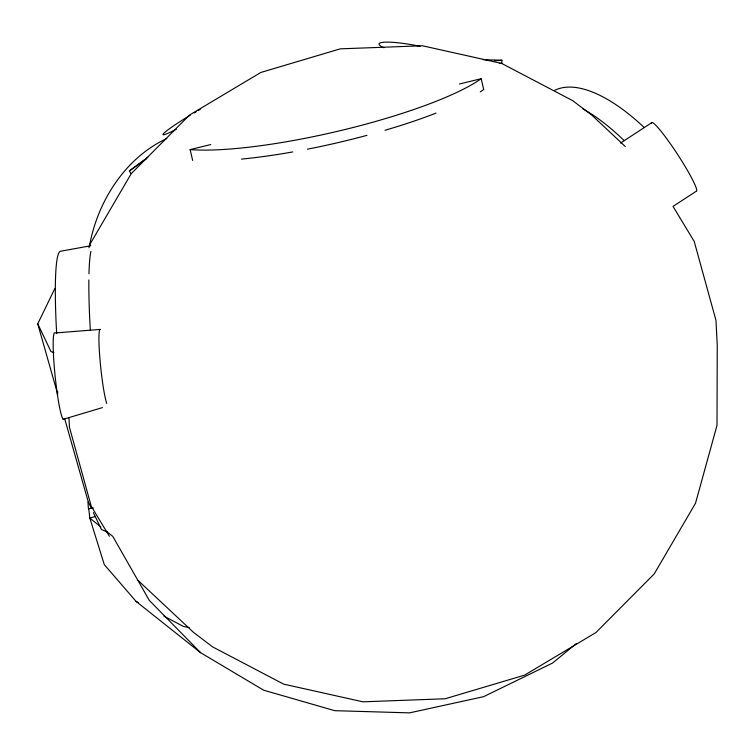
<?xml version="1.0" encoding="UTF-8"?>
<svg xmlns="http://www.w3.org/2000/svg" width="755" height="755" viewBox="0 0 755 755"><rect width="100%" height="100%" fill="white"/><g stroke="black" fill="none" stroke-linecap="round" stroke-linejoin="round"><path stroke-width="1.13" d="M483.143 59.664L501.896 60.24L501.764 63.467L572.818 100.726L591.892 115.222L625.31 146.527M57.342 394.223L57.805 391.92M88.986 247.725L89.921 244.337L131.219 173.669L189.505 115.053L260.805 72.471L340.25 48.848L422.441 45.772L501.764 63.467L499.414 63.401M57.701 394.167L37.75 323.838L54.766 288.693M576.15 643.704L552.613 663.032L483.625 696.667L409.531 712.871L334.739 710.672L263.693 690.212L200.632 652.707L136.117 601.442L104.284 564.617L89.845 518.147L88.741 508.776L93.375 508.011M131.219 173.669L129.331 171.036L146.479 158.663M620.534 143.072L652.056 122.489M95.46 516.439L89.845 518.147L100.868 526.915M63.193 419.318L102.472 407.596M192.657 160.428L190.128 149.594L210.749 144.564M459.408 84.003L481.18 78.699L483.71 89.534A169.29 31.937 -13.1 0 1 480.274 91.855M90.77 245.752L60.976 251.179A164.826 14.628 84 0 0 56.125 323.244L56.682 333.606M189.212 627.565L183.437 626.442L163.892 616.118M420.11 46.357L418.072 45.913A36.146 5.361 10.8 0 0 384.654 42.176A36.146 5.361 10.8 0 0 383.861 47.725M53.945 352.717L50.925 351.471L37.75 323.838M200.632 652.707L149.301 600.385L112.759 536.361L107.116 531.879L101.453 529.538L93.346 512.532M136.117 601.442L138.174 602.528M106.389 531.293L107.116 531.879M137.825 580.208L193.535 632.388L212.599 646.884L283.654 684.134L362.976 701.829L445.167 698.762L524.612 675.13L595.912 632.558L654.198 573.942L695.506 503.264L717.005 425.358L717.25 345.526L715.976 320.403L694.204 241.392L673.035 206.408L696.025 191.393A41.072 4.351 56.9 0 0 676.961 153.454A41.072 4.351 56.9 0 0 651.291 123.395M109.4 536.286L91.213 506.209L69.441 427.198L68.979 418.062M91.317 508.285L88.278 501.915L64.788 419.11M90.345 330.029L89.751 319.573A164.533 14.609 84 0 1 88.854 279.916M176.387 129.171A35.645 2.709 -30.8 0 1 163.901 133.191A35.645 2.709 -30.8 0 1 190.213 115.27M194.224 112.891A35.645 2.709 -30.8 0 1 196.234 111.712M198.216 110.56A35.645 2.709 -30.8 0 1 200.179 109.437M88.486 508.804A318.006 130.926 -6.7 0 1 88.033 501.999M89.458 245.932A131.313 103.907 -74.3 0 1 166.798 138.552M88.967 273.782A164.533 14.609 84 0 1 90.883 251.462M554.349 90.543A159.088 66.176 56.6 0 1 644.289 127.576M582.898 108.88A159.088 66.44 56.9 0 1 624.187 140.647M64.203 418.893A43.592 4.011 84.1 0 1 55.304 377.764A43.592 4.011 84.1 0 1 55.143 332.964L100.33 329.406A38.496 3.416 84 0 0 100.037 360.031A38.496 3.416 84 0 0 106.729 403.444M129.331 171.036A102.397 0.755 -35.6 0 1 147.857 157.257M501.896 60.24A102.397 3.473 2.4 0 1 494.902 60.693M481.18 78.699A169.29 31.937 -13.1 0 1 343.969 129.766A169.29 31.937 -13.1 0 1 190.128 149.594M436.031 113.118A169.29 31.937 -13.1 0 1 385.003 130.275M366.968 135.353A169.29 31.937 -13.1 0 1 307.474 149.179M292.751 151.934A169.29 31.937 -13.1 0 1 241.421 159.116"/></g></svg>
